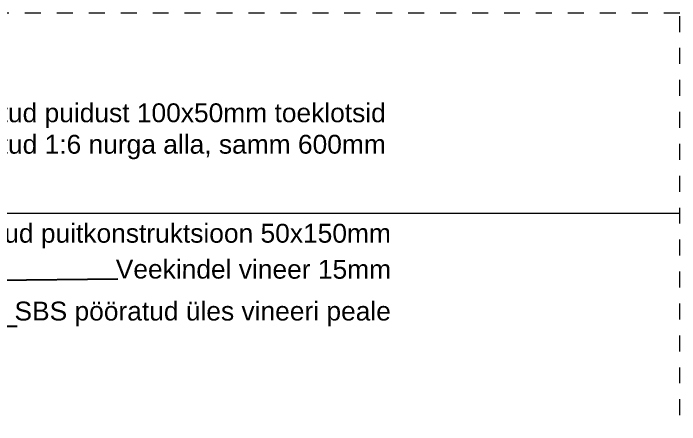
# Model space of a CAD drawing. Header units: millimetres. Extents: x 1788 to 4632, y 2793 to 4765.
# Drawn here: x 3749 to 4632, y 4219 to 4765 of the extents above; entities that cross this region are included whole.
import ezdxf

# ---------------------------------------------------------------- set-up
doc = ezdxf.new("R2010")
doc.units = ezdxf.units.MM
doc.header["$MEASUREMENT"] = 0
doc.linetypes.add('Dashed', pattern=[42.333333, 21.166667, -21.166667])
doc.layers.add('0_Pen_No__1', color=7, linetype='Continuous', lineweight=13)
doc.layers.add('New_0_Pen_No__2', color=8, linetype='Continuous', lineweight=15)
doc.layers.add('New_Shell - Roof_Pen_No__102', color=7, linetype='Continuous', lineweight=13, true_color=0xcccccc)
doc.styles.add('GENERATED_STYLE_1', font='')
doc.styles.get('GENERATED_STYLE_1').set_extended_font_data('Arial')
doc.dimstyles.new('GENERATED_STYLE__2', dxfattribs={"dimtxt": 0.18, "dimasz": 18.24, "dimexe": 0.18, "dimexo": 0.0625, "dimgap": 0, "dimtad": 0, "dimtih": 1, "dimtoh": 1, "dimdec": 4, "dimzin": 0, "dimdsep": 46, "dimcen": 0.09, "dimadec": 0, "dimazin": 0, "dimtfac": 1, "dimtdec": 4, "dimtmove": 0, "dimatfit": 3, "dimldrblk": 'ARROWHEAD_5', "dimfxl": 0, "dimtolj": 1, "dimtzin": 0, "dimarcsym": 0})

# ---------------------------------------------------------------- blocks, each defined once
blk = doc.blocks.new('ARROWHEAD_5')
at = {"linetype": 'Continuous', "lineweight": 0}
blk.add_hatch(color=0, dxfattribs=at).paths.add_polyline_path([(-1, 0.2679), (0, 0), (-1, -0.2679)])
at = {"color": 0, "linetype": 'Continuous', "lineweight": 0}
blk.add_line((0, 0), (-1, 0), dxfattribs=at)

msp = doc.modelspace()

# ---------------------------------------------------------------- linework, layer by layer
at = {"layer": '0_Pen_No__1', "color": 7, "linetype": 'Dashed', "lineweight": 13}
msp.add_lwpolyline([(4632.1, 2792.58), (4632.1, 4764.69), (1787.51, 4764.69), (1787.51, 2792.58)], close=True, dxfattribs=at)
at = {"layer": 'New_Shell - Roof_Pen_No__102', "color": 254, "linetype": 'Continuous', "lineweight": 13, "true_color": 0xcccccc}
msp.add_line((2749.58, 4500), (4632.1, 4500), dxfattribs=at)

# ---------------------------------------------------------------- texts
at = {"layer": 'New_0_Pen_No__2', "color": 8, "linetype": 'Continuous', "lineweight": 15, "insert": (4242.58, 4571.11), "char_height": 25, "attachment_point": 9, "line_spacing_factor": 1.000586, "style": 'GENERATED_STYLE_1'}
msp.add_mtext('\\A1;{\\pqr;\\fArial|b0|i0|c0|p34;Sügavimmutatud puidust 100x50mm toeklotsid\\P\\pqr;\\fArial|b0|i0|c0|p34;saetud 1:6 nurga alla, samm 600mm}', dxfattribs=at)
at = {"layer": 'New_0_Pen_No__2', "color": 8, "linetype": 'Continuous', "lineweight": 15, "char_height": 25, "attachment_point": 9, "style": 'GENERATED_STYLE_1'}
for s, insert in [('\\A1;{\\pqr;\\fArial|b0|i0|c0|p34;Sügavimmutatud \\fArial|b0|i0|c0|p34;puitkonstruktsioon 50x150mm}', (4249.32, 4453.12)), ('\\A1;{\\pqr;\\fArial|b0|i0|c0|p34;SBS pööratud üles vineeri peale}', (4249.32, 4349.98))]:
    msp.add_mtext(s, dxfattribs=dict(at, insert=insert))
at = {"layer": 'New_0_Pen_No__2', "color": 8, "linetype": 'Continuous', "lineweight": 15, "insert": (4249.57, 4412.43), "char_height": 25, "attachment_point": 9, "rotation": 359.92881, "style": 'GENERATED_STYLE_1'}
msp.add_mtext('\\A1;{\\pqr;\\fArial|b0|i0|c0|p34;Veekindel vineer 15mm}', dxfattribs=at)

# ---------------------------------------------------------------- leaders
at = {"layer": 'New_0_Pen_No__2', "color": 8, "linetype": 'Continuous', "lineweight": 15, "annotation_type": 0, "has_hookline": 1, "hookline_direction": 0}
for points, text_width in [([(2883.55, 4431.14), (2883.55, 4571.11), (3523.28, 4571.11)], 719.3), ([(3168.05, 4392.14), (3233.39, 4453.12), (3518.1, 4453.12)], 731.23), ([(3206.51, 4295.82), (3263.93, 4349.98), (3753.9, 4349.98)], 495.43)]:
    msp.add_leader(points, dimstyle='GENERATED_STYLE__2', dxfattribs=dict(at, text_width=text_width))
at = {"layer": 'New_0_Pen_No__2', "color": 8, "linetype": 'Continuous', "lineweight": 15, "annotation_type": 0, "has_hookline": 1, "hookline_direction": 0, "text_width": 362.23, "horizontal_direction": (0.999999, -0.001242, 0)}
msp.add_leader([(3198.16, 4332.87), (3270.78, 4405.48), (3887.34, 4412.88)], dimstyle='GENERATED_STYLE__2', dxfattribs=at)

doc.saveas('drawing.dxf')
